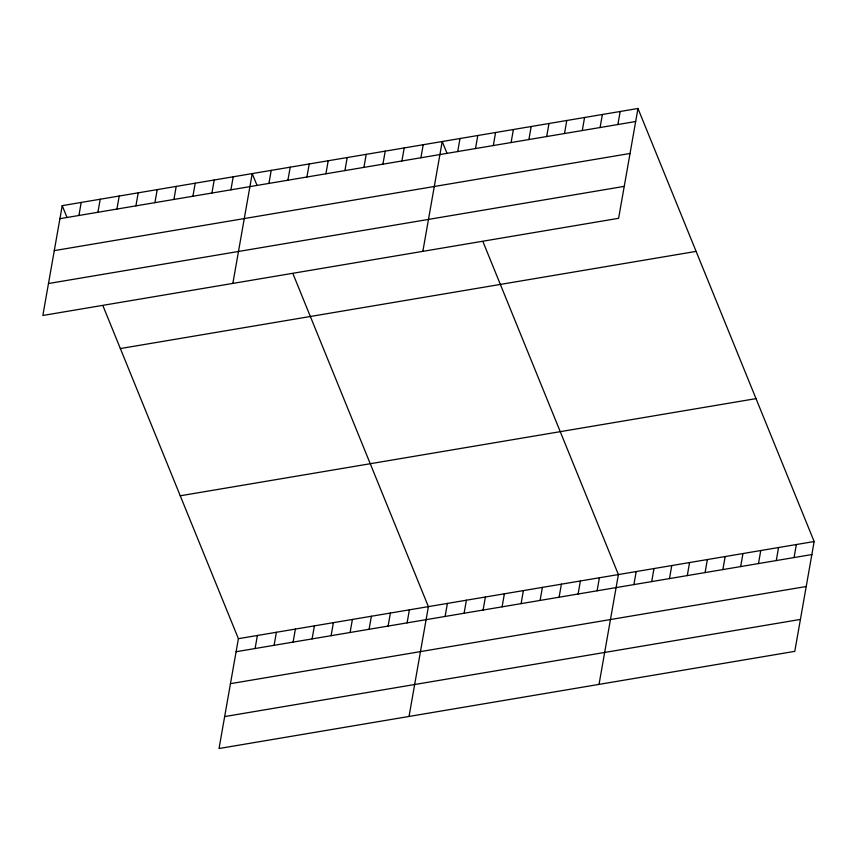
<?xml version="1.0" encoding="UTF-8"?>
<svg xmlns="http://www.w3.org/2000/svg" width="857" height="857" viewBox="0 0 857 857"><rect width="100%" height="100%" fill="white"/><g stroke="black" fill="none" stroke-linecap="round" stroke-linejoin="round"><path stroke-width="1.29" d="M62.218 205.648L42.85 315.472L618.604 218.31L637.972 108.485L62.218 205.648L67.06 217.549M78.919 215.482L81.211 202.434M97.912 212.268L100.215 199.231M116.916 209.065L119.219 196.028M135.92 205.862L138.213 192.814M154.913 202.648L157.217 189.611M173.917 199.445L176.21 186.408M192.911 196.242L195.214 183.194M211.915 193.039L214.218 179.991M230.919 189.826L233.211 176.788M232.847 283.41L252.215 173.585L257.057 185.487M268.916 183.419L271.219 170.372M287.909 180.206L290.212 167.169M306.913 177.003L309.216 163.966M102.915 305.681L238.396 638.69L219.028 748.515L794.782 651.352L814.15 541.528L637.972 108.485M325.917 173.8L328.21 160.752M255.097 648.524L257.4 635.487M344.91 170.586L347.214 157.549M274.101 645.321L276.393 632.273M363.914 167.383L366.218 154.346M293.094 642.107L295.397 629.07M382.918 164.18L385.211 151.132M312.098 638.904L314.401 625.867M401.912 160.966L404.215 147.929M331.102 635.701L333.394 622.653M420.916 157.763L423.208 144.726M350.095 632.487L352.398 619.45M422.844 251.347L442.212 141.523L447.054 153.424M369.099 629.284L371.392 616.247M457.713 151.56L460.005 138.513M388.092 626.081L390.396 613.034M475.506 148.55L477.799 135.513M407.096 622.868L409.4 609.83M493.3 145.551L495.603 132.503M409.035 716.452L428.393 606.627L292.912 273.619M511.093 142.551L513.397 129.503M528.898 139.541L531.19 126.504M445.094 616.462L447.397 603.414M546.691 136.542L548.983 123.494M464.098 613.258L466.401 600.211M564.484 133.531L566.788 120.494M483.091 610.045L485.394 597.008M582.278 130.532L584.581 117.495M502.095 606.842L504.398 593.805M600.071 127.532L602.375 114.484M521.099 603.639L523.391 590.591M617.876 124.522L620.168 111.485M540.092 600.425L542.395 587.388M559.096 597.222L561.399 584.185M578.1 594.019L580.393 580.971M597.093 590.805L599.397 577.768M599.032 684.389L618.39 574.565L482.909 241.556M633.891 584.603L636.194 571.555M651.684 581.592L653.987 568.555M669.478 578.593L671.781 565.556M687.282 575.593L689.574 562.546M705.075 572.583L707.379 559.546M722.869 569.584L725.172 556.547M740.662 566.584L742.965 553.536M758.466 563.574L760.759 550.537M776.26 560.574L778.563 547.537M794.053 557.575L796.357 544.527M59.915 218.685L635.669 121.523M54.28 250.63L630.034 153.467M48.485 283.528L624.239 186.376M120.355 348.553L696.109 251.39M180.259 495.785L756.013 398.623M238.396 638.69L814.15 541.528M236.104 651.727L811.847 554.565M230.469 683.672L806.223 586.509M224.663 716.581L800.417 619.418"/></g></svg>
